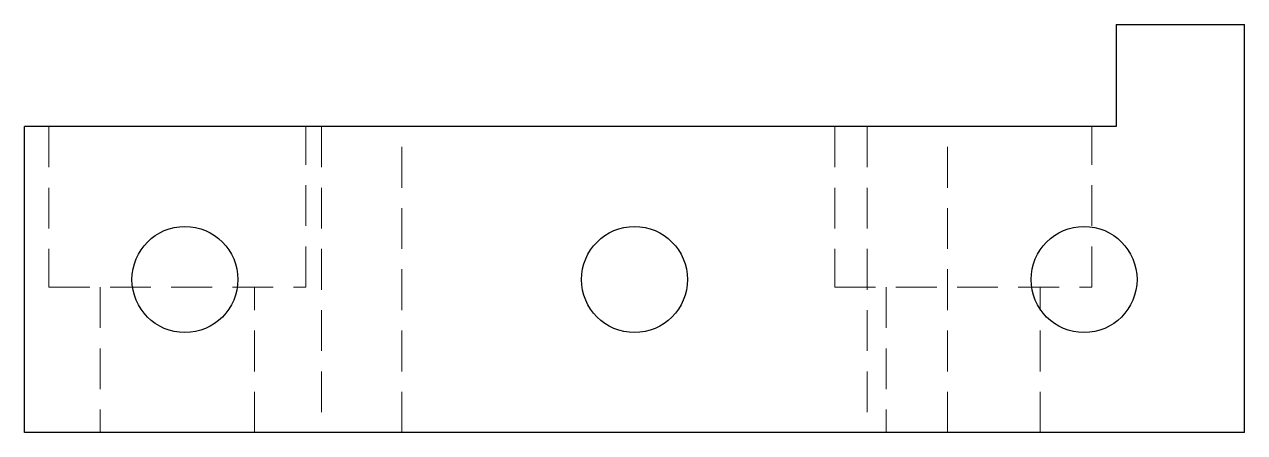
# Model space of a CAD drawing. Header units: millimetres. Extents: x -19 to 19, y 0 to 12.7.
import ezdxf

# ---------------------------------------------------------------- set-up
doc = ezdxf.new("R2010")
doc.units = ezdxf.units.MM
doc.linetypes.add('HIDDEN', pattern=[1.905, 1.27, -0.635])

msp = doc.modelspace()

# ---------------------------------------------------------------- linework, layer by layer
at = {"color": 7, "linetype": 'Continuous', "lineweight": 25}
for p, q in [((15, 12.7), (15, 9.525)), ((15, 12.7), (19, 12.7)), ((19, 0), (19, 12.7)), ((15, 9.525), (-19, 9.525)), ((-19, 0), (-19, 9.525)), ((19, 0), (-19, 0))]:
    msp.add_line(p, q, dxfattribs=at)
at = {"color": 7, "linetype": 'HIDDEN', "lineweight": 18}
for p, q in [((-18.2375, 9.525), (-18.2375, 4.525)), ((-10.2375, 4.525), (-10.2375, 9.525)), ((-9.75, 9.525), (-9.75, 0)), ((-7.25, 0), (-7.25, 9.525)), ((6.2375, 9.525), (6.2375, 4.525)), ((7.25, 9.525), (7.25, 0)), ((9.75, 0), (9.75, 9.525)), ((14.2375, 4.525), (14.2375, 9.525)), ((-18.2375, 4.525), (-10.2375, 4.525)), ((-16.6375, 4.525), (-16.6375, 0)), ((-11.8375, 0), (-11.8375, 4.525)), ((6.2375, 4.525), (14.2375, 4.525)), ((7.8375, 4.525), (7.8375, 0)), ((12.6375, 0), (12.6375, 4.525))]:
    msp.add_line(p, q, dxfattribs=at)
at = {"color": 7, "linetype": 'Continuous', "lineweight": 25}
for centre in [(-14, 4.7625), (0, 4.7625), (14, 4.7625)]:
    msp.add_circle(centre, 1.65, dxfattribs=at)

doc.saveas('drawing.dxf')
